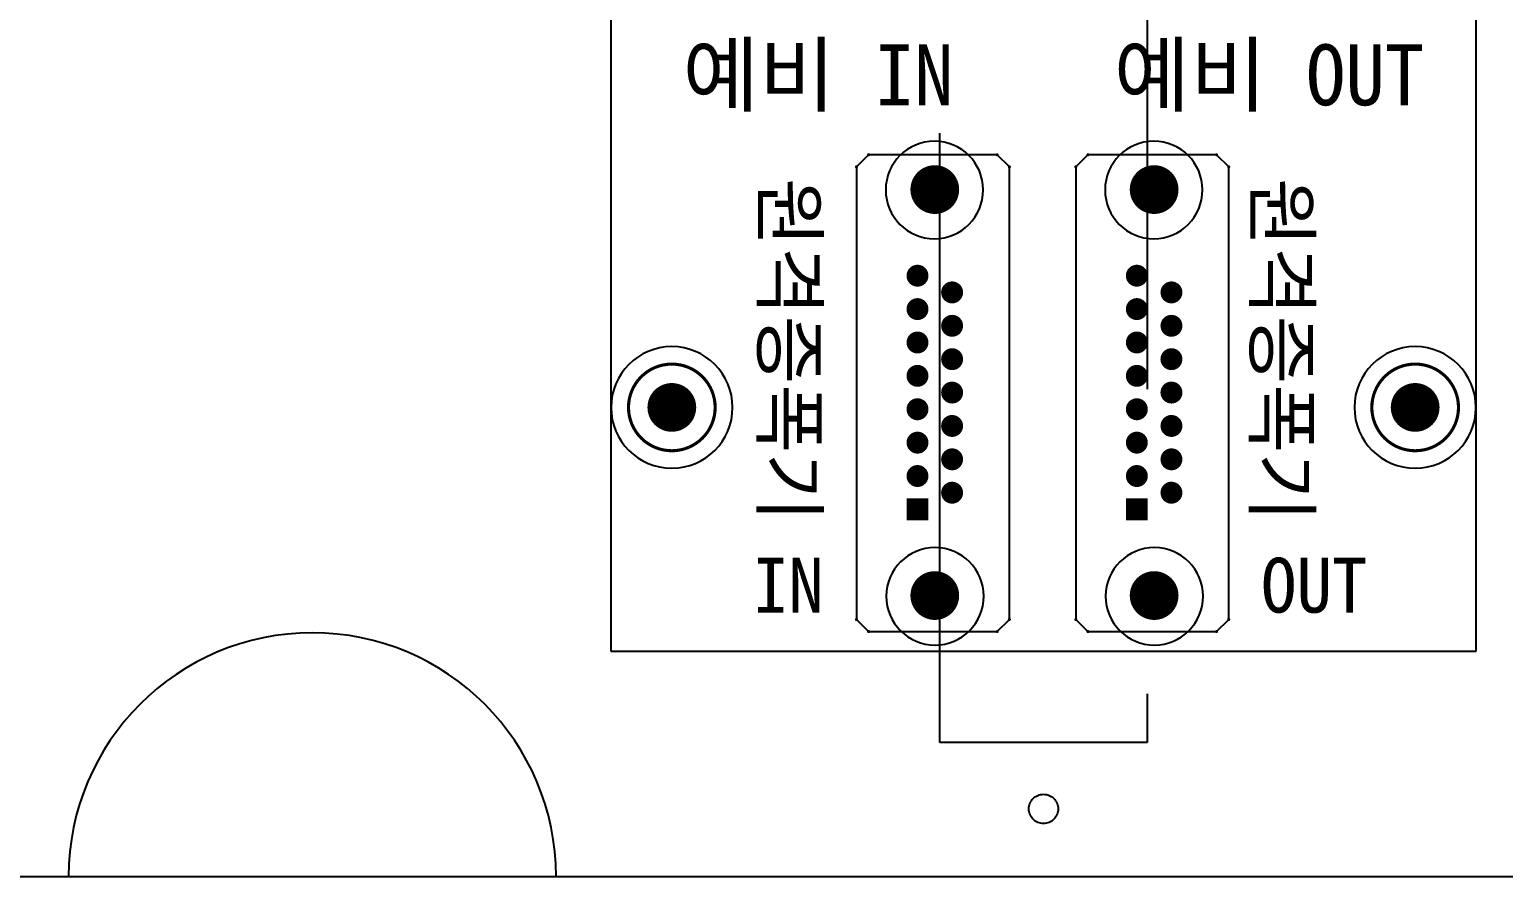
# Model space of a CAD drawing. Header units: millimetres. Extents: x 0 to 841, y 0 to 594.
# Drawn here: x 188.61 to 194.65, y 134.72 to 138.2 of the extents above; entities that cross this region are included whole.
import ezdxf
from ezdxf.enums import TextEntityAlignment as Align

# ---------------------------------------------------------------- set-up
doc = ezdxf.new("R2010")
doc.units = ezdxf.units.MM
doc.header["$LTSCALE"] = 10
doc.linetypes.add('HIDDEN', pattern=[0.375, 0.25, -0.125])
doc.linetypes.add('KEEPOUT_00011110', pattern=[2, 1, 1])
doc.layers.add('LINE06', color=9, linetype='Continuous')
doc.styles.get("Standard").update_dxf_attribs({"font": 'GulimChe.ttf'})

# ---------------------------------------------------------------- blocks, each defined once
blk = doc.blocks.new('PAD_5')
at = {"const_width": 2}
blk.add_lwpolyline([(0, -1, 1), (0, 1, 1)], format="xyb", close=True, dxfattribs=at)

msp = doc.modelspace()

# ---------------------------------------------------------------- linework, layer by layer
at = {"const_width": 0.0889}
for points in [[(191.1963, 136.6485, 1), (191.2852, 136.6485, 1)], [(191.1963, 136.6485, 1), (191.2852, 136.6485, 1)], [(194.2463, 136.6485, 1), (194.3352, 136.6485, 1)], [(194.2463, 136.6485, 1), (194.3352, 136.6485, 1)]]:
    msp.add_lwpolyline(points, format="xyb", close=True, dxfattribs=at)
at = {"layer": 'LINE06'}
for p, q in [((190.9907, 142.5985), (190.9907, 135.6485)), ((194.5407, 135.6485), (194.5407, 142.5985)), ((192.0482, 137.6855), (191.9982, 137.6355)), ((192.5757, 137.6855), (192.0482, 137.6855)), ((192.6257, 137.6355), (192.5757, 137.6855)), ((192.9482, 137.6855), (192.8982, 137.6355)), ((193.4757, 137.6855), (192.9482, 137.6855)), ((193.5257, 137.6355), (193.4757, 137.6855)), ((191.9982, 137.6355), (191.9982, 135.7785)), ((192.6257, 135.7785), (192.6257, 137.6355)), ((192.8982, 137.6355), (192.8982, 135.7785)), ((193.5257, 135.7785), (193.5257, 137.6355)), ((191.9982, 135.7785), (192.0482, 135.7285)), ((192.0482, 135.7285), (192.5757, 135.7285)), ((192.5757, 135.7285), (192.6257, 135.7785)), ((192.8982, 135.7785), (192.9482, 135.7285)), ((192.9482, 135.7285), (193.4757, 135.7285)), ((193.4757, 135.7285), (193.5257, 135.7785)), ((190.9907, 135.6485), (194.5407, 135.6485)), ((188.0657, 134.7235), (208.9157, 134.7235))]:
    msp.add_line(p, q, dxfattribs=at)
at = {"layer": 'LINE06', "linetype": 'HIDDEN'}
msp.add_lwpolyline([(192.3407, 142.9735), (193.1907, 142.9735), (193.1907, 135.2735), (192.3407, 135.2735)], close=True, dxfattribs=at)
at = {"layer": 'LINE06'}
for points, const_width in [([(192.0482, 137.6823, 1), (192.0482, 137.6887, 1)], 0.00635), ([(192.5757, 137.6823, 1), (192.5757, 137.6887, 1)], 0.00635), ([(192.9482, 137.6823, 1), (192.9482, 137.6887, 1)], 0.00635), ([(193.4757, 137.6823, 1), (193.4757, 137.6887, 1)], 0.00635), ([(191.9982, 137.6323, 1), (191.9982, 137.6387, 1)], 0.00635), ([(192.3697, 137.5425, 1), (192.2697, 137.5425, 1)], 0.1), ([(192.3697, 137.5425, 1), (192.2697, 137.5425, 1)], 0.1), ([(192.3697, 137.5425, 1), (192.2697, 137.5425, 1)], 0.1), ([(192.3197, 137.5044, 1), (192.3197, 137.5806, 1)], 0.0762), ([(192.3197, 137.5044, 1), (192.3197, 137.5806, 1)], 0.0762), ([(192.6257, 137.6323, 1), (192.6257, 137.6387, 1)], 0.00635), ([(192.8982, 137.6323, 1), (192.8982, 137.6387, 1)], 0.00635), ([(193.2697, 137.5425, 1), (193.1697, 137.5425, 1)], 0.1), ([(193.2697, 137.5425, 1), (193.1697, 137.5425, 1)], 0.1), ([(193.2697, 137.5425, 1), (193.1697, 137.5425, 1)], 0.1), ([(193.2197, 137.5044, 1), (193.2197, 137.5806, 1)], 0.0762), ([(193.2197, 137.5044, 1), (193.2197, 137.5806, 1)], 0.0762), ([(193.5257, 137.6323, 1), (193.5257, 137.6387, 1)], 0.00635), ([(192.2712, 137.189, 1), (192.2262, 137.189, 1)], 0.045), ([(192.2712, 137.189, 1), (192.2262, 137.189, 1)], 0.045), ([(192.2712, 137.189, 1), (192.2262, 137.189, 1)], 0.045), ([(192.2487, 137.1765, 1), (192.2487, 137.2015, 1)], 0.025), ([(192.2487, 137.1765, 1), (192.2487, 137.2015, 1)], 0.025), ([(193.1712, 137.189, 1), (193.1262, 137.189, 1)], 0.045), ([(193.1712, 137.189, 1), (193.1262, 137.189, 1)], 0.045), ([(193.1712, 137.189, 1), (193.1262, 137.189, 1)], 0.045), ([(193.1487, 137.1765, 1), (193.1487, 137.2015, 1)], 0.025), ([(193.1487, 137.1765, 1), (193.1487, 137.2015, 1)], 0.025), ([(192.4132, 137.1205, 1), (192.3682, 137.1205, 1)], 0.045), ([(192.4132, 137.1205, 1), (192.3682, 137.1205, 1)], 0.045), ([(192.4132, 137.1205, 1), (192.3682, 137.1205, 1)], 0.045), ([(192.3907, 137.108, 1), (192.3907, 137.133, 1)], 0.025), ([(192.3907, 137.108, 1), (192.3907, 137.133, 1)], 0.025), ([(193.3132, 137.1205, 1), (193.2682, 137.1205, 1)], 0.045), ([(193.3132, 137.1205, 1), (193.2682, 137.1205, 1)], 0.045), ([(193.3132, 137.1205, 1), (193.2682, 137.1205, 1)], 0.045), ([(193.2907, 137.108, 1), (193.2907, 137.133, 1)], 0.025), ([(193.2907, 137.108, 1), (193.2907, 137.133, 1)], 0.025), ([(192.2712, 137.052, 1), (192.2262, 137.052, 1)], 0.045), ([(192.2712, 137.052, 1), (192.2262, 137.052, 1)], 0.045), ([(192.2712, 137.052, 1), (192.2262, 137.052, 1)], 0.045), ([(192.2487, 137.0395, 1), (192.2487, 137.0645, 1)], 0.025), ([(192.2487, 137.0395, 1), (192.2487, 137.0645, 1)], 0.025), ([(193.1712, 137.052, 1), (193.1262, 137.052, 1)], 0.045), ([(193.1712, 137.052, 1), (193.1262, 137.052, 1)], 0.045), ([(193.1712, 137.052, 1), (193.1262, 137.052, 1)], 0.045), ([(193.1487, 137.0395, 1), (193.1487, 137.0645, 1)], 0.025), ([(193.1487, 137.0395, 1), (193.1487, 137.0645, 1)], 0.025), ([(192.4132, 136.9835, 1), (192.3682, 136.9835, 1)], 0.045), ([(192.4132, 136.9835, 1), (192.3682, 136.9835, 1)], 0.045), ([(192.4132, 136.9835, 1), (192.3682, 136.9835, 1)], 0.045), ([(192.3907, 136.971, 1), (192.3907, 136.996, 1)], 0.025), ([(192.3907, 136.971, 1), (192.3907, 136.996, 1)], 0.025), ([(193.3132, 136.9835, 1), (193.2682, 136.9835, 1)], 0.045), ([(193.3132, 136.9835, 1), (193.2682, 136.9835, 1)], 0.045), ([(193.3132, 136.9835, 1), (193.2682, 136.9835, 1)], 0.045), ([(193.2907, 136.971, 1), (193.2907, 136.996, 1)], 0.025), ([(193.2907, 136.971, 1), (193.2907, 136.996, 1)], 0.025), ([(192.2712, 136.915, 1), (192.2262, 136.915, 1)], 0.045), ([(192.2712, 136.915, 1), (192.2262, 136.915, 1)], 0.045), ([(192.2712, 136.915, 1), (192.2262, 136.915, 1)], 0.045), ([(192.2487, 136.9025, 1), (192.2487, 136.9275, 1)], 0.025), ([(192.2487, 136.9025, 1), (192.2487, 136.9275, 1)], 0.025), ([(193.1712, 136.915, 1), (193.1262, 136.915, 1)], 0.045), ([(193.1712, 136.915, 1), (193.1262, 136.915, 1)], 0.045), ([(193.1712, 136.915, 1), (193.1262, 136.915, 1)], 0.045), ([(193.1487, 136.9025, 1), (193.1487, 136.9275, 1)], 0.025), ([(193.1487, 136.9025, 1), (193.1487, 136.9275, 1)], 0.025), ([(192.4132, 136.8465, 1), (192.3682, 136.8465, 1)], 0.045), ([(192.4132, 136.8465, 1), (192.3682, 136.8465, 1)], 0.045), ([(192.4132, 136.8465, 1), (192.3682, 136.8465, 1)], 0.045), ([(192.3907, 136.834, 1), (192.3907, 136.859, 1)], 0.025), ([(192.3907, 136.834, 1), (192.3907, 136.859, 1)], 0.025), ([(193.3132, 136.8465, 1), (193.2682, 136.8465, 1)], 0.045), ([(193.3132, 136.8465, 1), (193.2682, 136.8465, 1)], 0.045), ([(193.3132, 136.8465, 1), (193.2682, 136.8465, 1)], 0.045), ([(193.2907, 136.834, 1), (193.2907, 136.859, 1)], 0.025), ([(193.2907, 136.834, 1), (193.2907, 136.859, 1)], 0.025), ([(191.4185, 136.6485, 1), (191.0629, 136.6485, 1)], 0.0127), ([(192.2712, 136.778, 1), (192.2262, 136.778, 1)], 0.045), ([(192.2712, 136.778, 1), (192.2262, 136.778, 1)], 0.045), ([(192.2712, 136.778, 1), (192.2262, 136.778, 1)], 0.045), ([(193.1712, 136.778, 1), (193.1262, 136.778, 1)], 0.045), ([(193.1712, 136.778, 1), (193.1262, 136.778, 1)], 0.045), ([(193.1712, 136.778, 1), (193.1262, 136.778, 1)], 0.045), ([(194.4685, 136.6485, 1), (194.1129, 136.6485, 1)], 0.0127), ([(192.2487, 136.7655, 1), (192.2487, 136.7905, 1)], 0.025), ([(192.2487, 136.7655, 1), (192.2487, 136.7905, 1)], 0.025), ([(192.4132, 136.7095, 1), (192.3682, 136.7095, 1)], 0.045), ([(192.4132, 136.7095, 1), (192.3682, 136.7095, 1)], 0.045), ([(192.4132, 136.7095, 1), (192.3682, 136.7095, 1)], 0.045), ([(193.1487, 136.7655, 1), (193.1487, 136.7905, 1)], 0.025), ([(193.1487, 136.7655, 1), (193.1487, 136.7905, 1)], 0.025), ([(193.3132, 136.7095, 1), (193.2682, 136.7095, 1)], 0.045), ([(193.3132, 136.7095, 1), (193.2682, 136.7095, 1)], 0.045), ([(193.3132, 136.7095, 1), (193.2682, 136.7095, 1)], 0.045), ([(191.1518, 136.6485, 1), (191.3296, 136.6485, 1)], 0.0127), ([(192.3907, 136.697, 1), (192.3907, 136.722, 1)], 0.025), ([(192.3907, 136.697, 1), (192.3907, 136.722, 1)], 0.025), ([(193.2907, 136.697, 1), (193.2907, 136.722, 1)], 0.025), ([(193.2907, 136.697, 1), (193.2907, 136.722, 1)], 0.025), ([(194.2018, 136.6485, 1), (194.3796, 136.6485, 1)], 0.0127), ([(192.2712, 136.641, 1), (192.2262, 136.641, 1)], 0.045), ([(192.2712, 136.641, 1), (192.2262, 136.641, 1)], 0.045), ([(192.2712, 136.641, 1), (192.2262, 136.641, 1)], 0.045), ([(192.2487, 136.6285, 1), (192.2487, 136.6535, 1)], 0.025), ([(192.2487, 136.6285, 1), (192.2487, 136.6535, 1)], 0.025), ([(193.1712, 136.641, 1), (193.1262, 136.641, 1)], 0.045), ([(193.1712, 136.641, 1), (193.1262, 136.641, 1)], 0.045), ([(193.1712, 136.641, 1), (193.1262, 136.641, 1)], 0.045), ([(193.1487, 136.6285, 1), (193.1487, 136.6535, 1)], 0.025), ([(193.1487, 136.6285, 1), (193.1487, 136.6535, 1)], 0.025), ([(192.4132, 136.5725, 1), (192.3682, 136.5725, 1)], 0.045), ([(192.4132, 136.5725, 1), (192.3682, 136.5725, 1)], 0.045), ([(192.4132, 136.5725, 1), (192.3682, 136.5725, 1)], 0.045), ([(192.3907, 136.56, 1), (192.3907, 136.585, 1)], 0.025), ([(192.3907, 136.56, 1), (192.3907, 136.585, 1)], 0.025), ([(193.3132, 136.5725, 1), (193.2682, 136.5725, 1)], 0.045), ([(193.3132, 136.5725, 1), (193.2682, 136.5725, 1)], 0.045), ([(193.3132, 136.5725, 1), (193.2682, 136.5725, 1)], 0.045), ([(193.2907, 136.56, 1), (193.2907, 136.585, 1)], 0.025), ([(193.2907, 136.56, 1), (193.2907, 136.585, 1)], 0.025), ([(192.2712, 136.504, 1), (192.2262, 136.504, 1)], 0.045), ([(192.2712, 136.504, 1), (192.2262, 136.504, 1)], 0.045), ([(192.2712, 136.504, 1), (192.2262, 136.504, 1)], 0.045), ([(192.2487, 136.4915, 1), (192.2487, 136.5165, 1)], 0.025), ([(192.2487, 136.4915, 1), (192.2487, 136.5165, 1)], 0.025), ([(193.1712, 136.504, 1), (193.1262, 136.504, 1)], 0.045), ([(193.1712, 136.504, 1), (193.1262, 136.504, 1)], 0.045), ([(193.1712, 136.504, 1), (193.1262, 136.504, 1)], 0.045), ([(193.1487, 136.4915, 1), (193.1487, 136.5165, 1)], 0.025), ([(193.1487, 136.4915, 1), (193.1487, 136.5165, 1)], 0.025), ([(192.4132, 136.4355, 1), (192.3682, 136.4355, 1)], 0.045), ([(192.4132, 136.4355, 1), (192.3682, 136.4355, 1)], 0.045), ([(192.4132, 136.4355, 1), (192.3682, 136.4355, 1)], 0.045), ([(192.3907, 136.423, 1), (192.3907, 136.448, 1)], 0.025), ([(192.3907, 136.423, 1), (192.3907, 136.448, 1)], 0.025), ([(193.3132, 136.4355, 1), (193.2682, 136.4355, 1)], 0.045), ([(193.3132, 136.4355, 1), (193.2682, 136.4355, 1)], 0.045), ([(193.3132, 136.4355, 1), (193.2682, 136.4355, 1)], 0.045), ([(193.2907, 136.423, 1), (193.2907, 136.448, 1)], 0.025), ([(193.2907, 136.423, 1), (193.2907, 136.448, 1)], 0.025), ([(192.2712, 136.367, 1), (192.2262, 136.367, 1)], 0.045), ([(192.2712, 136.367, 1), (192.2262, 136.367, 1)], 0.045), ([(192.2712, 136.367, 1), (192.2262, 136.367, 1)], 0.045), ([(192.2487, 136.3545, 1), (192.2487, 136.3795, 1)], 0.025), ([(192.2487, 136.3545, 1), (192.2487, 136.3795, 1)], 0.025), ([(193.1712, 136.367, 1), (193.1262, 136.367, 1)], 0.045), ([(193.1712, 136.367, 1), (193.1262, 136.367, 1)], 0.045), ([(193.1712, 136.367, 1), (193.1262, 136.367, 1)], 0.045), ([(193.1487, 136.3545, 1), (193.1487, 136.3795, 1)], 0.025), ([(193.1487, 136.3545, 1), (193.1487, 136.3795, 1)], 0.025), ([(192.4132, 136.2985, 1), (192.3682, 136.2985, 1)], 0.045), ([(192.4132, 136.2985, 1), (192.3682, 136.2985, 1)], 0.045), ([(192.4132, 136.2985, 1), (192.3682, 136.2985, 1)], 0.045), ([(193.3132, 136.2985, 1), (193.2682, 136.2985, 1)], 0.045), ([(193.3132, 136.2985, 1), (193.2682, 136.2985, 1)], 0.045), ([(193.3132, 136.2985, 1), (193.2682, 136.2985, 1)], 0.045), ([(192.3907, 136.286, 1), (192.3907, 136.311, 1)], 0.025), ([(192.3907, 136.286, 1), (192.3907, 136.311, 1)], 0.025), ([(193.2907, 136.286, 1), (193.2907, 136.311, 1)], 0.025), ([(193.2907, 136.286, 1), (193.2907, 136.311, 1)], 0.025), ([(192.2487, 136.2175, 1), (192.2487, 136.2425, 1)], 0.025), ([(192.2487, 136.2175, 1), (192.2487, 136.2425, 1)], 0.025), ([(193.1487, 136.2175, 1), (193.1487, 136.2425, 1)], 0.025), ([(193.1487, 136.2175, 1), (193.1487, 136.2425, 1)], 0.025), ([(192.3697, 135.8765, 1), (192.2697, 135.8765, 1)], 0.1), ([(192.3697, 135.8765, 1), (192.2697, 135.8765, 1)], 0.1), ([(192.3697, 135.8765, 1), (192.2697, 135.8765, 1)], 0.1), ([(193.2697, 135.8765, 1), (193.1697, 135.8765, 1)], 0.1), ([(193.2697, 135.8765, 1), (193.1697, 135.8765, 1)], 0.1), ([(193.2697, 135.8765, 1), (193.1697, 135.8765, 1)], 0.1), ([(192.3197, 135.8384, 1), (192.3197, 135.9146, 1)], 0.0762), ([(192.3197, 135.8384, 1), (192.3197, 135.9146, 1)], 0.0762), ([(193.2197, 135.8384, 1), (193.2197, 135.9146, 1)], 0.0762), ([(193.2197, 135.8384, 1), (193.2197, 135.9146, 1)], 0.0762), ([(191.9982, 135.7753, 1), (191.9982, 135.7817, 1)], 0.00635), ([(192.6257, 135.7753, 1), (192.6257, 135.7817, 1)], 0.00635), ([(192.8982, 135.7753, 1), (192.8982, 135.7817, 1)], 0.00635), ([(193.5257, 135.7753, 1), (193.5257, 135.7817, 1)], 0.00635), ([(192.0482, 135.7253, 1), (192.0482, 135.7317, 1)], 0.00635), ([(192.5757, 135.7253, 1), (192.5757, 135.7317, 1)], 0.00635), ([(192.9482, 135.7253, 1), (192.9482, 135.7317, 1)], 0.00635), ([(193.4757, 135.7253, 1), (193.4757, 135.7317, 1)], 0.00635)]:
    msp.add_lwpolyline(points, format="xyb", close=True, dxfattribs=dict(at, const_width=const_width))
for points, const_width in [([(192.3324, 137.5425), (192.307, 137.5425)], 0.00254), ([(192.3324, 137.5425), (192.307, 137.5425)], 0.00254), ([(192.3197, 137.5298), (192.3197, 137.5552)], 0.00254), ([(192.3197, 137.5298), (192.3197, 137.5552)], 0.00254), ([(193.2324, 137.5425), (193.207, 137.5425)], 0.00254), ([(193.2324, 137.5425), (193.207, 137.5425)], 0.00254), ([(193.2197, 137.5298), (193.2197, 137.5552)], 0.00254), ([(193.2197, 137.5298), (193.2197, 137.5552)], 0.00254), ([(192.2614, 137.189), (192.236, 137.189)], 0.00254), ([(192.2614, 137.189), (192.236, 137.189)], 0.00254), ([(192.2487, 137.1763), (192.2487, 137.2017)], 0.00254), ([(192.2487, 137.1763), (192.2487, 137.2017)], 0.00254), ([(193.1614, 137.189), (193.136, 137.189)], 0.00254), ([(193.1614, 137.189), (193.136, 137.189)], 0.00254), ([(193.1487, 137.1763), (193.1487, 137.2017)], 0.00254), ([(193.1487, 137.1763), (193.1487, 137.2017)], 0.00254), ([(192.4034, 137.1205), (192.378, 137.1205)], 0.00254), ([(192.4034, 137.1205), (192.378, 137.1205)], 0.00254), ([(192.3907, 137.1078), (192.3907, 137.1332)], 0.00254), ([(192.3907, 137.1078), (192.3907, 137.1332)], 0.00254), ([(193.3034, 137.1205), (193.278, 137.1205)], 0.00254), ([(193.3034, 137.1205), (193.278, 137.1205)], 0.00254), ([(193.2907, 137.1078), (193.2907, 137.1332)], 0.00254), ([(193.2907, 137.1078), (193.2907, 137.1332)], 0.00254), ([(192.2614, 137.052), (192.236, 137.052)], 0.00254), ([(192.2614, 137.052), (192.236, 137.052)], 0.00254), ([(192.2487, 137.0393), (192.2487, 137.0647)], 0.00254), ([(192.2487, 137.0393), (192.2487, 137.0647)], 0.00254), ([(193.1614, 137.052), (193.136, 137.052)], 0.00254), ([(193.1614, 137.052), (193.136, 137.052)], 0.00254), ([(193.1487, 137.0393), (193.1487, 137.0647)], 0.00254), ([(193.1487, 137.0393), (193.1487, 137.0647)], 0.00254), ([(192.3907, 136.9708), (192.3907, 136.9962)], 0.00254), ([(192.3907, 136.9708), (192.3907, 136.9962)], 0.00254), ([(193.2907, 136.9708), (193.2907, 136.9962)], 0.00254), ([(193.2907, 136.9708), (193.2907, 136.9962)], 0.00254), ([(192.4034, 136.9835), (192.378, 136.9835)], 0.00254), ([(192.4034, 136.9835), (192.378, 136.9835)], 0.00254), ([(193.3034, 136.9835), (193.278, 136.9835)], 0.00254), ([(193.3034, 136.9835), (193.278, 136.9835)], 0.00254), ([(192.2614, 136.915), (192.236, 136.915)], 0.00254), ([(192.2614, 136.915), (192.236, 136.915)], 0.00254), ([(192.2487, 136.9023), (192.2487, 136.9277)], 0.00254), ([(192.2487, 136.9023), (192.2487, 136.9277)], 0.00254), ([(193.1614, 136.915), (193.136, 136.915)], 0.00254), ([(193.1614, 136.915), (193.136, 136.915)], 0.00254), ([(193.1487, 136.9023), (193.1487, 136.9277)], 0.00254), ([(193.1487, 136.9023), (193.1487, 136.9277)], 0.00254), ([(192.4034, 136.8465), (192.378, 136.8465)], 0.00254), ([(192.4034, 136.8465), (192.378, 136.8465)], 0.00254), ([(192.3907, 136.8338), (192.3907, 136.8592)], 0.00254), ([(192.3907, 136.8338), (192.3907, 136.8592)], 0.00254), ([(193.3034, 136.8465), (193.278, 136.8465)], 0.00254), ([(193.3034, 136.8465), (193.278, 136.8465)], 0.00254), ([(193.2907, 136.8338), (193.2907, 136.8592)], 0.00254), ([(193.2907, 136.8338), (193.2907, 136.8592)], 0.00254), ([(192.2614, 136.778), (192.236, 136.778)], 0.00254), ([(192.2614, 136.778), (192.236, 136.778)], 0.00254), ([(192.2487, 136.7653), (192.2487, 136.7907)], 0.00254), ([(192.2487, 136.7653), (192.2487, 136.7907)], 0.00254), ([(193.1614, 136.778), (193.136, 136.778)], 0.00254), ([(193.1614, 136.778), (193.136, 136.778)], 0.00254), ([(193.1487, 136.7653), (193.1487, 136.7907)], 0.00254), ([(193.1487, 136.7653), (193.1487, 136.7907)], 0.00254), ([(192.4034, 136.7095), (192.378, 136.7095)], 0.00254), ([(192.4034, 136.7095), (192.378, 136.7095)], 0.00254), ([(192.3907, 136.6968), (192.3907, 136.7222)], 0.00254), ([(192.3907, 136.6968), (192.3907, 136.7222)], 0.00254), ([(193.3034, 136.7095), (193.278, 136.7095)], 0.00254), ([(193.3034, 136.7095), (193.278, 136.7095)], 0.00254), ([(193.2907, 136.6968), (193.2907, 136.7222)], 0.00254), ([(193.2907, 136.6968), (193.2907, 136.7222)], 0.00254), ([(191.228, 136.6485), (191.2534, 136.6485)], 0.00254), ([(191.228, 136.6485), (191.2534, 136.6485)], 0.00254), ([(191.2407, 136.6358), (191.2407, 136.6612)], 0.00254), ([(191.2407, 136.6358), (191.2407, 136.6612)], 0.00254), ([(192.2614, 136.641), (192.236, 136.641)], 0.00254), ([(192.2614, 136.641), (192.236, 136.641)], 0.00254), ([(192.2487, 136.6283), (192.2487, 136.6537)], 0.00254), ([(192.2487, 136.6283), (192.2487, 136.6537)], 0.00254), ([(193.1614, 136.641), (193.136, 136.641)], 0.00254), ([(193.1614, 136.641), (193.136, 136.641)], 0.00254), ([(193.1487, 136.6283), (193.1487, 136.6537)], 0.00254), ([(193.1487, 136.6283), (193.1487, 136.6537)], 0.00254), ([(194.278, 136.6485), (194.3034, 136.6485)], 0.00254), ([(194.278, 136.6485), (194.3034, 136.6485)], 0.00254), ([(194.2907, 136.6358), (194.2907, 136.6612)], 0.00254), ([(194.2907, 136.6358), (194.2907, 136.6612)], 0.00254), ([(192.4034, 136.5725), (192.378, 136.5725)], 0.00254), ([(192.4034, 136.5725), (192.378, 136.5725)], 0.00254), ([(192.3907, 136.5598), (192.3907, 136.5852)], 0.00254), ([(192.3907, 136.5598), (192.3907, 136.5852)], 0.00254), ([(193.3034, 136.5725), (193.278, 136.5725)], 0.00254), ([(193.3034, 136.5725), (193.278, 136.5725)], 0.00254), ([(193.2907, 136.5598), (193.2907, 136.5852)], 0.00254), ([(193.2907, 136.5598), (193.2907, 136.5852)], 0.00254), ([(192.2487, 136.4913), (192.2487, 136.5167)], 0.00254), ([(192.2487, 136.4913), (192.2487, 136.5167)], 0.00254), ([(193.1487, 136.4913), (193.1487, 136.5167)], 0.00254), ([(193.1487, 136.4913), (193.1487, 136.5167)], 0.00254), ([(192.2614, 136.504), (192.236, 136.504)], 0.00254), ([(192.2614, 136.504), (192.236, 136.504)], 0.00254), ([(192.3907, 136.4228), (192.3907, 136.4482)], 0.00254), ([(192.3907, 136.4228), (192.3907, 136.4482)], 0.00254), ([(193.1614, 136.504), (193.136, 136.504)], 0.00254), ([(193.1614, 136.504), (193.136, 136.504)], 0.00254), ([(193.2907, 136.4228), (193.2907, 136.4482)], 0.00254), ([(193.2907, 136.4228), (193.2907, 136.4482)], 0.00254), ([(192.4034, 136.4355), (192.378, 136.4355)], 0.00254), ([(192.4034, 136.4355), (192.378, 136.4355)], 0.00254), ([(193.3034, 136.4355), (193.278, 136.4355)], 0.00254), ([(193.3034, 136.4355), (193.278, 136.4355)], 0.00254), ([(192.2614, 136.367), (192.236, 136.367)], 0.00254), ([(192.2614, 136.367), (192.236, 136.367)], 0.00254), ([(192.2487, 136.3543), (192.2487, 136.3797)], 0.00254), ([(192.2487, 136.3543), (192.2487, 136.3797)], 0.00254), ([(193.1614, 136.367), (193.136, 136.367)], 0.00254), ([(193.1614, 136.367), (193.136, 136.367)], 0.00254), ([(193.1487, 136.3543), (193.1487, 136.3797)], 0.00254), ([(193.1487, 136.3543), (193.1487, 136.3797)], 0.00254), ([(192.2487, 136.185), (192.2487, 136.275)], 0.09), ([(192.2487, 136.185), (192.2487, 136.275)], 0.09), ([(192.2487, 136.185), (192.2487, 136.275)], 0.09), ([(192.4034, 136.2985), (192.378, 136.2985)], 0.00254), ([(192.4034, 136.2985), (192.378, 136.2985)], 0.00254), ([(192.3907, 136.2858), (192.3907, 136.3112)], 0.00254), ([(192.3907, 136.2858), (192.3907, 136.3112)], 0.00254), ([(193.1487, 136.185), (193.1487, 136.275)], 0.09), ([(193.1487, 136.185), (193.1487, 136.275)], 0.09), ([(193.1487, 136.185), (193.1487, 136.275)], 0.09), ([(193.3034, 136.2985), (193.278, 136.2985)], 0.00254), ([(193.3034, 136.2985), (193.278, 136.2985)], 0.00254), ([(193.2907, 136.2858), (193.2907, 136.3112)], 0.00254), ([(193.2907, 136.2858), (193.2907, 136.3112)], 0.00254), ([(192.2614, 136.23), (192.236, 136.23)], 0.00254), ([(192.2614, 136.23), (192.236, 136.23)], 0.00254), ([(192.2487, 136.2173), (192.2487, 136.2427)], 0.00254), ([(192.2487, 136.2173), (192.2487, 136.2427)], 0.00254), ([(193.1614, 136.23), (193.136, 136.23)], 0.00254), ([(193.1614, 136.23), (193.136, 136.23)], 0.00254), ([(193.1487, 136.2173), (193.1487, 136.2427)], 0.00254), ([(193.1487, 136.2173), (193.1487, 136.2427)], 0.00254), ([(192.3324, 135.8765), (192.307, 135.8765)], 0.00254), ([(192.3324, 135.8765), (192.307, 135.8765)], 0.00254), ([(192.3197, 135.8638), (192.3197, 135.8892)], 0.00254), ([(192.3197, 135.8638), (192.3197, 135.8892)], 0.00254), ([(193.2324, 135.8765), (193.207, 135.8765)], 0.00254), ([(193.2324, 135.8765), (193.207, 135.8765)], 0.00254), ([(193.2197, 135.8638), (193.2197, 135.8892)], 0.00254), ([(193.2197, 135.8638), (193.2197, 135.8892)], 0.00254)]:
    msp.add_lwpolyline(points, dxfattribs=dict(at, const_width=const_width))
at = {"layer": 'LINE06', "linetype": 'KEEPOUT_00011110'}
for points in [[(190.9913, 136.6485, 1), (191.4902, 136.6485, 1)], [(194.0413, 136.6485, 1), (194.5402, 136.6485, 1)]]:
    msp.add_lwpolyline(points, format="xyb", close=True, dxfattribs=at)
at = {"layer": 'LINE06', "linetype": 'HIDDEN'}
msp.add_circle((192.7657, 135.001), 0.06, dxfattribs=at)
at = {"layer": 'LINE06', "linetype": 'KEEPOUT_00011110'}
for centre, start, end in [((192.3182, 137.541), 90, 270), ((192.3182, 137.541), 270, 90), ((193.2182, 137.541), 90, 270), ((193.2182, 137.541), 270, 90), ((192.3207, 135.8735), 90, 270), ((192.3207, 135.8735), 270, 90), ((193.2207, 135.8735), 90, 270), ((193.2207, 135.8735), 270, 90)]:
    msp.add_arc(centre, 0.2, start, end, dxfattribs=at)
at = {"layer": 'LINE06'}
msp.add_arc((189.7657, 134.7235), 1, 0, 180, dxfattribs=at)

# ---------------------------------------------------------------- block references
at = {"layer": 'LINE06', "xscale": 0.04999999999995453, "yscale": 0.04999999999995453, "zscale": 0.04999999999995453}
for p in [(191.2407, 136.6485), (191.2407, 136.6485), (191.2407, 136.6485), (194.2907, 136.6485), (194.2907, 136.6485), (194.2907, 136.6485)]:
    msp.add_blockref('PAD_5', p, dxfattribs=at)

# ---------------------------------------------------------------- texts
at = {"layer": 'LINE06'}
for s, height, p in [('예비 IN', 0.25, (191.8407, 138.0135)), ('예비 OUT', 0.25, (193.6907, 138.0135)), ('IN', 0.225, (191.7189, 135.9191)), ('OUT', 0.225, (193.8764, 135.9191))]:
    msp.add_text(s, height=height, dxfattribs=at).set_placement(p, align=Align.MIDDLE_CENTER)
for p in [(191.7241, 136.8844), (193.7445, 136.8844)]:
    msp.add_text('원격증폭기', height=0.225, rotation=270, dxfattribs=at).set_placement(p, align=Align.MIDDLE_CENTER)

doc.saveas('drawing.dxf')
